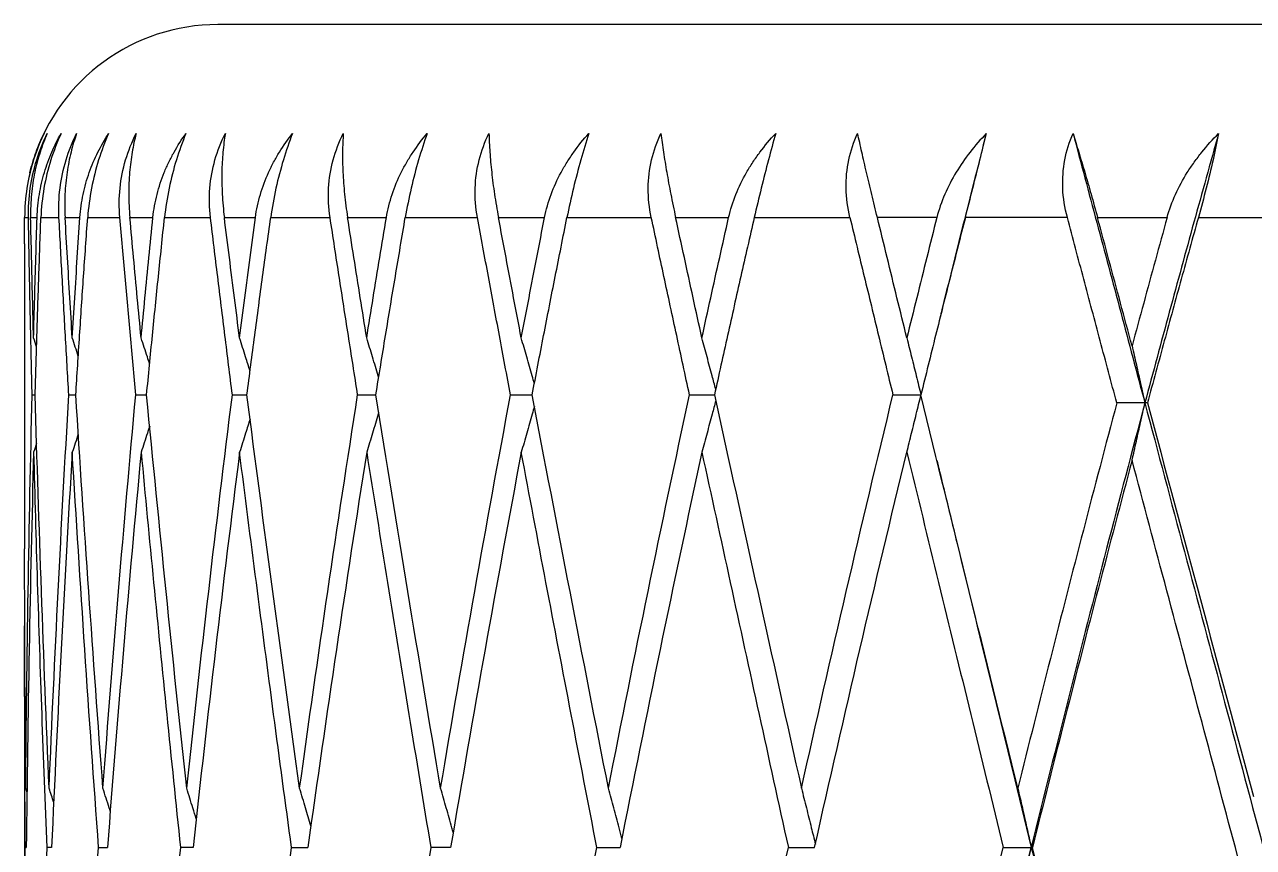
# Model space of a CAD drawing. Extents: x 1661 to 2451, y 0 to 579.
# Drawn here: x 2149.99 to 2156.35, y 466.5 to 470.76 of the extents above; entities that cross this region are included whole.
import ezdxf

# ---------------------------------------------------------------- set-up
doc = ezdxf.new("R2010")
doc.units = 0
doc.header["$LTSCALE"] = 10
doc.header["$MEASUREMENT"] = 0
doc.header["$PDMODE"] = 3
doc.header["$PDSIZE"] = -10
doc.layers.get('0').update_dxf_attribs({"linetype": 'CONTINUOUS'})
doc.layers.get('DEFPOINTS').update_dxf_attribs({"linetype": 'CONTINUOUS'})
doc.layers.add('2', color=7, linetype='CONTINUOUS', true_color=0xffffff)
doc.styles.add('Daelim Dimension', font='')
doc.styles.get('Daelim Dimension').set_extended_font_data('나눔고딕')
doc.dimstyles.new('DEFAULT', dxfattribs={"dimscale": 2, "dimtxt": 2, "dimasz": 2, "dimexe": 0, "dimexo": 2, "dimgap": 1, "dimtad": 1, "dimdec": 0, "dimzin": 9, "dimdsep": 46, "dimtxsty": 'Daelim Dimension', "dimcen": 0.5, "dimclrd": 5, "dimclre": 5, "dimclrt": 256, "dimadec": 1, "dimazin": 0, "dimtfac": 1, "dimtdec": 0, "dimtix": 1, "dimtmove": 0, "dimatfit": 3, "dimfxl": 1, "dimtolj": 1, "dimtzin": 1, "dimlwd": 9, "dimlwe": 9, "dimarcsym": 0})

# ---------------------------------------------------------------- blocks, each defined once
blk = doc.blocks.new('*D11')
at = {"color": 5, "lineweight": 9, "ltscale": 0.5, "transparency": 16777216}
for p, q in [((2146.9886, 470.7637), (1973.3175, 470.7637)), ((1975.3175, 466.7637), (1975.3175, 277.2806)), ((2140.6495, 273.2806), (1973.3175, 273.2806))]:
    blk.add_line(p, q, dxfattribs=at)
at = {"color": 5, "linetype": 'ByBlock', "lineweight": 9, "ltscale": 0.5, "transparency": 16777216}
for p, q in [((2212.6777, 377.2806), (2263.0505, 377.2806)), ((2263.0505, 373.2806), (2263.0505, 277.2806)), ((2212.6777, 273.2806), (2263.0505, 273.2806))]:
    blk.add_line(p, q, dxfattribs=at)
at = {"color": 5, "ltscale": 0.5, "transparency": 16777216}
for points in [[(1974.6508, 466.7637), (1975.9842, 466.7637), (1975.3175, 470.7637)], [(2262.3839, 373.2806), (2263.7172, 373.2806), (2263.0505, 377.2806)], [(1974.6508, 277.2806), (1975.9842, 277.2806), (1975.3175, 273.2806)], [(2262.3839, 277.2806), (2263.7172, 277.2806), (2263.0505, 273.2806)]]:
    blk.add_solid(points, dxfattribs=at)
at = {"layer": 'DEFPOINTS', "color": 0, "ltscale": 0.5, "transparency": 16777216}
for p in [(2150.9886, 470.7637), (2208.6777, 377.2806), (1975.3175, 273.2806), (2144.6495, 273.2806), (2208.6777, 273.2806), (2263.0505, 273.2806)]:
    blk.add_point(p, dxfattribs=at)
at = {"color": 7, "ltscale": 0.5, "transparency": 16777216, "insert": (1967.874, 372.0221), "char_height": 10, "attachment_point": 5, "rotation": 90, "style": 'Daelim Dimension'}
blk.add_mtext('\\A1;197', dxfattribs=at)
at = {"ltscale": 0.5, "transparency": 16777216, "insert": (2258.8874, 325.2806), "char_height": 4, "attachment_point": 5, "rotation": 90, "style": 'Daelim Dimension'}
blk.add_mtext('\\A1;104', dxfattribs=at)

msp = doc.modelspace()

# ---------------------------------------------------------------- linework, layer by layer
at = {"layer": '2', "color": 7, "linetype": 'Continuous', "lineweight": 18}
for p, q in [((2166.9886, 470.7637), (2150.9886, 470.7637)), ((2149.9886, 469.6281), (2149.9886, 468.0486)), ((2149.9886, 467.4466), (2149.9886, 465.5399)), ((2149.9918, 466.5012), (2149.9972, 466.5012))]:
    msp.add_line(p, q, dxfattribs=at)
at = {"layer": '2', "color": 7, "linetype": 'Continuous', "lineweight": 13}
for p, q in [((2149.9887, 469.7637), (2150.0083, 469.7637)), ((2150.0729, 469.7636), (2150.1664, 469.7636)), ((2150.3151, 469.7636), (2150.4817, 469.7636)), ((2150.7131, 469.7636), (2150.9513, 469.7636)), ((2151.2631, 469.7636), (2151.5706, 469.7636)), ((2151.96, 469.7636), (2152.334, 469.7636)), ((2155.389, 469.7637), (2154.8606, 469.7637)), ((2156.0673, 469.7637), (2156.6429, 469.7637))]:
    msp.add_line(p, q, dxfattribs=at)
at = {"layer": '2', "color": 7, "linetype": 'Continuous', "lineweight": 18}
msp.add_arc((2150.9886, 469.7637), 1, 90, 162.26842, dxfattribs=at)
at = {"layer": '2', "color": 7, "linetype": 'Continuous', "lineweight": 13}
for start_param, end_param in [(0.583052, 0.628207), (0.679743, 0.724898)]:
    msp.add_ellipse((2166.9886, 469.7637), major_axis=(-16.9999, 0), ratio=0.000001, start_param=start_param, end_param=end_param, dxfattribs=at)
at = {"layer": '2', "color": 7, "linetype": 'Continuous', "lineweight": 18}
for points, degree in [([(2150.089, 470.1996), (2150.0678, 470.1557), (2150.0313, 470.064), (2149.9969, 469.9171), (2149.9888, 469.8151), (2149.9887, 469.7637)], 3), ([(2150.0083, 469.7637), (2150.0074, 469.8151), (2150.014, 469.9172), (2150.0475, 470.064), (2150.0842, 470.1557), (2150.1057, 470.1996)], 3), ([(2150.1778, 470.1996), (2150.1573, 470.1557), (2150.1216, 470.064), (2150.0856, 469.9171), (2150.0748, 469.8151), (2150.0729, 469.7637)], 3), ([(2150.1664, 469.7637), (2150.1637, 469.8151), (2150.1675, 469.9172), (2150.199, 470.064), (2150.2359, 470.1557), (2150.2579, 470.1996)], 3), ([(2150.4236, 470.1996), (2150.4041, 470.1557), (2150.3694, 470.064), (2150.3322, 469.9171), (2150.3187, 469.8151), (2150.3151, 469.7637)], 3), ([(2150.4817, 469.7637), (2150.4773, 469.8151), (2150.4781, 469.9172), (2150.5074, 470.064), (2150.5441, 470.1557), (2150.5663, 470.1996)], 3), ([(2150.8242, 470.1996), (2150.8058, 470.1557), (2150.7724, 470.064), (2150.7345, 469.9171), (2150.7185, 469.8151), (2150.7131, 469.7637)], 3), ([(2150.9513, 469.7637), (2150.945, 469.8151), (2150.943, 469.9172), (2150.9697, 470.064), (2151.0059, 470.1557), (2151.0281, 470.1996)], 3), ([(2151.3758, 470.1996), (2151.3587, 470.1557), (2151.327, 470.064), (2151.2886, 469.9171), (2151.2702, 469.8151), (2151.2631, 469.7637)], 3), ([(2151.5706, 469.7637), (2151.5627, 469.8151), (2151.5578, 469.9172), (2151.5817, 470.064), (2151.617, 470.1557), (2151.6391, 470.1996)], 3), ([(2152.0733, 470.1996), (2152.0576, 470.1557), (2152.0279, 470.064), (2151.9893, 469.9171), (2151.9687, 469.8151), (2151.96, 469.7637)], 3), ([(2152.334, 469.7637), (2152.3245, 469.8151), (2152.3167, 469.9172), (2152.3376, 470.064), (2152.3717, 470.1557), (2152.3934, 470.1996)], 3), ([(2152.9101, 470.1996), (2152.896, 470.1557), (2152.8685, 470.064), (2152.8302, 469.9171), (2152.8076, 469.8151), (2152.7973, 469.7637)], 3), ([(2153.2342, 469.7637), (2153.2232, 469.8151), (2153.2127, 469.9172), (2153.2304, 470.064), (2153.263, 470.1557), (2153.2841, 470.1996)], 3), ([(2153.8784, 470.1996), (2153.866, 470.1557), (2153.841, 470.064), (2153.8033, 469.9171), (2153.779, 469.8151), (2153.7672, 469.7637)], 3), ([(2154.263, 469.7637), (2154.2506, 469.8151), (2154.2374, 469.9172), (2154.2517, 470.064), (2154.2825, 470.1557), (2154.3028, 470.1996)], 3), ([(2154.8606, 469.7637), (2154.8737, 469.8151), (2154.8997, 469.9171), (2154.9364, 470.064), (2154.9587, 470.1557), (2154.9692, 470.1996)], 3), ([(2155.389, 469.7637), (2155.3752, 469.8151), (2155.3596, 469.9172), (2155.3704, 470.064), (2155.3991, 470.1557), (2155.4185, 470.1996)], 3), ([(2155.4185, 470.1996), (2155.4592, 470.0469), (2155.541, 469.7398), (2155.6648, 469.2747), (2155.7484, 468.9611), (2155.7904, 468.8034)], 3), ([(2156.1722, 470.1996), (2156.1294, 470.047), (2156.044, 469.7402), (2155.9167, 469.2748), (2155.8324, 468.9611), (2155.7904, 468.8034)], 3), ([(2156.1722, 470.1996), (2156.1637, 470.1557), (2156.1443, 470.064), (2156.1089, 469.9171), (2156.0816, 469.8151), (2156.0673, 469.7637)], 3), ([(2149.9886, 469.6278), (2149.9886, 469.6732), (2149.9887, 469.7184), (2149.9887, 469.7637)], 3), ([(2150.0275, 468.8449), (2150.025, 468.9477), (2150.0202, 469.1528), (2150.0138, 469.4591), (2150.0101, 469.6623), (2150.0083, 469.7637)], 3), ([(2150.035, 469.1402), (2150.0331, 469.2098), (2150.0295, 469.3488), (2150.0245, 469.5566), (2150.0213, 469.6947), (2150.0198, 469.7637)], 3), ([(2150.035, 469.1402), (2150.0368, 469.2098), (2150.0406, 469.3488), (2150.0467, 469.5566), (2150.0509, 469.6947), (2150.0531, 469.7637)], 3), ([(2150.0431, 468.8449), (2150.0461, 468.9477), (2150.0522, 469.1528), (2150.0621, 469.4591), (2150.0692, 469.6623), (2150.0729, 469.7637)], 3), ([(2150.2175, 468.8449), (2150.2115, 468.9477), (2150.1997, 469.1528), (2150.1827, 469.4591), (2150.1718, 469.6623), (2150.1664, 469.7637)], 3), ([(2150.2352, 469.1402), (2150.231, 469.2098), (2150.2226, 469.3488), (2150.2103, 469.5566), (2150.2023, 469.6947), (2150.1984, 469.7637)], 3), ([(2150.2352, 469.1402), (2150.2395, 469.2098), (2150.2481, 469.3488), (2150.2613, 469.5566), (2150.2704, 469.6947), (2150.275, 469.7637)], 3), ([(2150.2535, 468.8449), (2150.26, 468.9477), (2150.2732, 469.1528), (2150.2937, 469.4591), (2150.3079, 469.6623), (2150.3151, 469.7637)], 3), ([(2150.5643, 468.8449), (2150.5548, 468.9477), (2150.536, 469.1528), (2150.5085, 469.4591), (2150.4906, 469.6623), (2150.4817, 469.7637)], 3), ([(2150.592, 469.1402), (2150.5853, 469.2098), (2150.5722, 469.3488), (2150.5528, 469.5566), (2150.5401, 469.6947), (2150.5338, 469.7637)], 3), ([(2150.592, 469.1402), (2150.5986, 469.2098), (2150.6119, 469.3488), (2150.6322, 469.5566), (2150.646, 469.6947), (2150.653, 469.7637)], 3), ([(2150.6203, 468.8449), (2150.6302, 468.9477), (2150.6503, 469.1528), (2150.6813, 469.4591), (2150.7024, 469.6623), (2150.7131, 469.7637)], 3), ([(2151.0645, 468.8449), (2151.0516, 468.9477), (2151.026, 469.1528), (2150.9883, 469.4591), (2150.9635, 469.6623), (2150.9513, 469.7637)], 3), ([(2151.1019, 469.1402), (2151.093, 469.2098), (2151.0752, 469.3488), (2151.0489, 469.5566), (2151.0316, 469.6947), (2151.023, 469.7637)], 3), ([(2151.1019, 469.1402), (2151.1108, 469.2098), (2151.1287, 469.3488), (2151.156, 469.5566), (2151.1744, 469.6947), (2151.1836, 469.7637)], 3), ([(2151.1399, 468.8449), (2151.1532, 468.9477), (2151.1801, 469.1528), (2151.2212, 469.4591), (2151.249, 469.6623), (2151.2631, 469.7637)], 3), ([(2151.7134, 468.8449), (2151.6973, 468.9477), (2151.6651, 469.1528), (2151.6175, 469.4591), (2151.5862, 469.6623), (2151.5706, 469.7637)], 3), ([(2151.7602, 469.1402), (2151.7491, 469.2098), (2151.7269, 469.3488), (2151.6939, 469.5566), (2151.6721, 469.6947), (2151.6613, 469.7637)], 3), ([(2151.7602, 469.1402), (2151.7714, 469.2098), (2151.7937, 469.3488), (2151.8276, 469.5566), (2151.8504, 469.6947), (2151.8619, 469.7637)], 3), ([(2151.8076, 468.8449), (2151.8242, 468.9477), (2151.8576, 469.1528), (2151.9084, 469.4591), (2151.9427, 469.6623), (2151.96, 469.7637)], 3), ([(2152.5051, 468.8449), (2152.4858, 468.9477), (2152.4474, 469.1528), (2152.3904, 469.4591), (2152.3527, 469.6623), (2152.334, 469.7637)], 3), ([(2152.5608, 469.1402), (2152.5476, 469.2098), (2152.5212, 469.3488), (2152.4818, 469.5566), (2152.4558, 469.6947), (2152.4428, 469.7637)], 3), ([(2152.5608, 469.1402), (2152.5741, 469.2098), (2152.6007, 469.3488), (2152.6409, 469.5566), (2152.6679, 469.6947), (2152.6815, 469.7637)], 3), ([(2152.6172, 468.8449), (2152.6368, 468.9477), (2152.6764, 469.1528), (2152.7365, 469.4591), (2152.7769, 469.6623), (2152.7973, 469.7637)], 3), ([(2153.432, 468.8449), (2153.4098, 468.9477), (2153.3655, 469.1528), (2153.2996, 469.4591), (2153.256, 469.6623), (2153.2342, 469.7637)], 3), ([(2153.4962, 469.1402), (2153.481, 469.2098), (2153.4506, 469.3488), (2153.4052, 469.5566), (2153.3751, 469.6947), (2153.3601, 469.7637)], 3), ([(2153.4962, 469.1402), (2153.5115, 469.2098), (2153.542, 469.3488), (2153.5882, 469.5566), (2153.6192, 469.6947), (2153.6347, 469.7637)], 3), ([(2153.7672, 469.7637), (2153.7439, 469.6623), (2153.6977, 469.4591), (2153.6289, 469.1528), (2153.5835, 468.9477), (2153.561, 468.8449)], 3), ([(2154.263, 469.7637), (2154.2875, 469.6623), (2154.3367, 469.4591), (2154.4109, 469.1528), (2154.4607, 468.9477), (2154.4856, 468.8449)], 3), ([(2154.5577, 469.1402), (2154.5406, 469.2098), (2154.5065, 469.3488), (2154.4555, 469.5566), (2154.4217, 469.6947), (2154.4048, 469.7637)], 3), ([(2154.7127, 469.7637), (2154.6953, 469.6947), (2154.6607, 469.5566), (2154.609, 469.3488), (2154.5747, 469.2098), (2154.5577, 469.1402)], 3), ([(2154.8606, 469.7637), (2154.8347, 469.6623), (2154.7831, 469.4591), (2154.7063, 469.1528), (2154.6555, 468.9477), (2154.6302, 468.8449)], 3), ([(2155.645, 468.8034), (2155.6163, 468.9109), (2155.5591, 469.1254), (2155.4738, 469.4454), (2155.4172, 469.6578), (2155.389, 469.7637)], 3), ([(2155.7241, 469.099), (2155.7041, 469.1732), (2155.6642, 469.3214), (2155.6045, 469.543), (2155.5649, 469.6902), (2155.5451, 469.7637)], 3), ([(2155.9054, 469.7637), (2155.8851, 469.6902), (2155.8446, 469.543), (2155.7842, 469.3214), (2155.7441, 469.1732), (2155.7241, 469.099)], 3), ([(2156.0673, 469.7637), (2156.0377, 469.6578), (2155.9787, 469.4454), (2155.8908, 469.1254), (2155.8327, 468.9109), (2155.8037, 468.8034)], 3), ([(2154.7417, 469.2976), (2154.7302, 469.2481)], 1), ([(2150.0508, 469.0937), (2150.0455, 469.1092), (2150.0402, 469.1247), (2150.035, 469.1402)], 3), ([(2150.2667, 469.0465), (2150.2562, 469.0778), (2150.2457, 469.109), (2150.2352, 469.1402)], 3), ([(2154.5577, 469.1402), (2154.5658, 469.1075), (2154.5822, 469.042), (2154.6066, 468.9436), (2154.6227, 468.8778), (2154.6308, 468.8449)], 3), ([(2155.7241, 469.099), (2155.7315, 469.0662), (2155.7463, 469.0007), (2155.7684, 468.9022), (2155.7831, 468.8364), (2155.7904, 468.8034)], 3), ([(2149.9942, 466.8074), (2150.0002, 467.4879), (2150.0111, 468.1671), (2150.0275, 468.8449)], 3), ([(2150.0275, 468.8449), (2150.0327, 468.8449), (2150.0379, 468.8449), (2150.0431, 468.8449)], 3), ([(2150.1154, 466.8074), (2150.0867, 467.4879), (2150.0625, 468.1671), (2150.0431, 468.8449)], 3), ([(2150.1154, 466.8074), (2150.144, 467.4879), (2150.1779, 468.1671), (2150.2175, 468.8449)], 3), ([(2150.2175, 468.8449), (2150.2295, 468.8449), (2150.2415, 468.8449), (2150.2535, 468.8449)], 3), ([(2150.3942, 466.8074), (2150.3432, 467.4879), (2150.2962, 468.1671), (2150.2535, 468.8449)], 3), ([(2150.3942, 466.8074), (2150.4452, 467.4879), (2150.5017, 468.1671), (2150.5643, 468.8449)], 3), ([(2150.828, 466.8074), (2150.7551, 467.4879), (2150.6857, 468.1671), (2150.6203, 468.8449)], 3), ([(2150.828, 466.8074), (2150.9009, 467.4879), (2150.9796, 468.1671), (2151.0645, 468.8449)], 3), ([(2151.4129, 466.8074), (2151.3187, 467.4879), (2151.2276, 468.1671), (2151.1399, 468.8449)], 3), ([(2151.4129, 466.8074), (2151.507, 467.4879), (2151.607, 468.1671), (2151.7134, 468.8449)], 3), ([(2152.1432, 466.8074), (2152.0287, 467.4879), (2151.9168, 468.1671), (2151.8076, 468.8449)], 3), ([(2152.1432, 466.8074), (2152.2577, 467.4879), (2152.3781, 468.1671), (2152.5051, 468.8449)], 3), ([(2153.0122, 466.8074), (2152.8785, 467.4879), (2152.7467, 468.1671), (2152.6172, 468.8449)], 3), ([(2153.0122, 466.8074), (2153.1459, 467.4879), (2153.2857, 468.1671), (2153.432, 468.8449)], 3), ([(2153.561, 468.8449), (2153.7097, 468.1671), (2153.86, 467.4879), (2154.0118, 466.8074)], 3), ([(2154.0118, 466.8074), (2154.1635, 467.4879), (2154.3213, 468.1671), (2154.4856, 468.8449)], 3), ([(2154.4856, 468.8449), (2154.5018, 468.8449), (2154.534, 468.8449), (2154.5824, 468.8449), (2154.6147, 468.8449), (2154.6308, 468.8449)], 3), ([(2154.5577, 468.5483), (2154.5659, 468.5813), (2154.5822, 468.6473), (2154.6066, 468.7461), (2154.6227, 468.812), (2154.6308, 468.8449)], 3), ([(2155.1326, 466.8074), (2154.9642, 467.4879), (2154.7967, 468.1671), (2154.6302, 468.8449)], 3), ([(2155.645, 468.8034), (2155.5868, 468.5849), (2155.4713, 468.1457), (2155.3005, 467.4804), (2155.1883, 467.0325), (2155.1326, 466.8074)], 3), ([(2155.7904, 468.8034), (2155.724, 468.5542), (2155.5919, 468.0513), (2155.3958, 467.2839), (2155.2666, 466.7635), (2155.2023, 466.5012)], 3), ([(2155.7904, 468.8034), (2155.7742, 468.8034), (2155.742, 468.8034), (2155.6935, 468.8034), (2155.6611, 468.8034), (2155.645, 468.8034)], 3), ([(2155.7241, 468.5066), (2155.7315, 468.5396), (2155.7463, 468.6057), (2155.7684, 468.7046), (2155.7831, 468.7705), (2155.7904, 468.8034)], 3), ([(2155.8037, 468.8034), (2155.8022, 468.8034), (2155.7992, 468.8034), (2155.7948, 468.8034), (2155.7919, 468.8034), (2155.7904, 468.8034)], 3), ([(2155.7904, 468.8034), (2155.8581, 468.5491), (2155.9947, 468.0363), (2156.2027, 467.2555), (2156.3439, 466.7253), (2156.4151, 466.458)], 3), ([(2155.8037, 468.8034), (2155.9863, 468.1251), (2156.1693, 467.4454), (2156.3526, 466.7644)], 3), ([(2150.2667, 468.6427), (2150.2562, 468.6112), (2150.2457, 468.5798), (2150.2352, 468.5483)], 3), ([(2150.035, 468.5483), (2150.0171, 467.8672), (2150.0046, 467.1848), (2149.9972, 466.5012)], 3), ([(2150.0509, 468.5954), (2150.0456, 468.5797), (2150.0403, 468.564), (2150.035, 468.5483)], 3), ([(2150.035, 468.5483), (2150.0408, 468.3242), (2150.0537, 467.8739), (2150.0764, 467.1915), (2150.0936, 466.732), (2150.1028, 466.5012)], 3), ([(2150.2352, 468.5483), (2150.194, 467.8672), (2150.1586, 467.1848), (2150.1285, 466.5012)], 3), ([(2150.3716, 466.5012), (2150.322, 467.1848), (2150.2764, 467.8672), (2150.2352, 468.5483)], 3), ([(2150.592, 468.5483), (2150.5279, 467.8672), (2150.4699, 467.1848), (2150.4174, 466.5012)], 3), ([(2150.592, 468.5483), (2150.613, 468.3242), (2150.6562, 467.8739), (2150.7241, 467.1915), (2150.7714, 466.732), (2150.7956, 466.5012)], 3), ([(2151.1019, 468.5483), (2151.0155, 467.8672), (2150.9354, 467.1848), (2150.8611, 466.5012)], 3), ([(2151.3709, 466.5012), (2151.3395, 466.732), (2151.2778, 467.1915), (2151.1881, 467.8739), (2151.1303, 468.3242), (2151.1019, 468.5483)], 3), ([(2151.7602, 468.5483), (2151.6524, 467.8672), (2151.551, 467.1848), (2151.4554, 466.5012)], 3), ([(2151.7602, 468.5483), (2151.7957, 468.3242), (2151.8676, 467.8739), (2151.9782, 467.1915), (2152.0538, 466.732), (2152.0921, 466.5012)], 3), ([(2152.5608, 468.5483), (2152.4325, 467.8672), (2152.3107, 467.1848), (2152.1949, 466.5012)], 3), ([(2152.9524, 466.5012), (2152.9076, 466.732), (2152.8189, 467.1915), (2152.6883, 467.8739), (2152.6031, 468.3242), (2152.5608, 468.5483)], 3), ([(2153.4962, 468.5483), (2153.3486, 467.8672), (2153.2076, 467.1848), (2153.0725, 466.5012)], 3), ([(2153.4962, 468.5483), (2153.5448, 468.3242), (2153.6427, 467.8739), (2153.7919, 467.1915), (2153.893, 466.732), (2153.9439, 466.5012)], 3), ([(2154.0802, 466.5012), (2154.2332, 467.1848), (2154.3921, 467.8672), (2154.5577, 468.5483)], 3), ([(2154.5577, 468.5483), (2154.6121, 468.3242), (2154.7217, 467.8739), (2154.8883, 467.1915), (2155.0007, 466.732), (2155.0572, 466.5012)], 3), ([(2154.7141, 468.5034), (2154.7258, 468.4538)], 1), ([(2155.7241, 468.5066), (2155.6656, 468.2871), (2155.5493, 467.8458), (2155.3774, 467.1773), (2155.2645, 466.7273), (2155.2084, 466.5012)], 3), ([(2156.2705, 466.458), (2156.2089, 466.689), (2156.0862, 467.1489), (2155.9041, 467.8317), (2155.7839, 468.2824), (2155.7241, 468.5066)], 3), ([(2149.9942, 466.8074), (2149.9905, 467.2216), (2149.9886, 467.6354), (2149.9886, 468.0486)], 3), ([(2150.0011, 466.7864), (2149.9988, 466.7934), (2149.9965, 466.8004), (2149.9942, 466.8074)], 3), ([(2150.1395, 466.7336), (2150.1315, 466.7582), (2150.1234, 466.7828), (2150.1154, 466.8074)], 3), ([(2155.1326, 466.8074), (2155.1404, 466.7735), (2155.156, 466.7056), (2155.1792, 466.6035), (2155.1946, 466.5353), (2155.2023, 466.5012)], 3), ([(2150.1028, 466.5012), (2150.0936, 466.269), (2150.0763, 465.8025), (2150.0537, 465.0958), (2150.0408, 464.6202), (2150.035, 464.3812)], 3), ([(2150.1285, 466.5012), (2150.12, 466.5012), (2150.1114, 466.5012), (2150.1028, 466.5012)], 3), ([(2150.2352, 464.3812), (2150.2487, 464.6202), (2150.2768, 465.0958), (2150.3222, 465.8025), (2150.3548, 466.269), (2150.3716, 466.5012)], 3), ([(2150.7956, 466.5012), (2150.7713, 466.269), (2150.7239, 465.8025), (2150.656, 465.0958), (2150.6129, 464.6202), (2150.592, 464.3812)], 3), ([(2151.1019, 464.3812), (2151.1302, 464.6202), (2151.1878, 465.0958), (2151.2775, 465.8025), (2151.3394, 466.269), (2151.3709, 466.5012)], 3), ([(2152.0921, 466.5012), (2152.0537, 466.269), (2151.9779, 465.8025), (2151.8672, 465.0958), (2151.7956, 464.6202), (2151.7602, 464.3812)], 3), ([(2152.5608, 464.3812), (2152.6029, 464.6202), (2152.6879, 465.0958), (2152.8185, 465.8025), (2152.9074, 466.269), (2152.9524, 466.5012)], 3), ([(2153.4962, 464.3812), (2153.5446, 464.6202), (2153.6422, 465.0958), (2153.7914, 465.8025), (2153.8928, 466.269), (2153.9439, 466.5012)], 3), ([(2154.5577, 464.3812), (2154.6119, 464.6202), (2154.7211, 465.0958), (2154.8877, 465.8025), (2155.0004, 466.269), (2155.0572, 466.5012)], 3), ([(2155.0572, 466.5012), (2155.0734, 466.5012), (2155.1056, 466.5012), (2155.154, 466.5012), (2155.1862, 466.5012), (2155.2023, 466.5012)], 3), ([(2155.1326, 466.1937), (2155.1404, 466.2279), (2155.156, 466.2963), (2155.1792, 466.3988), (2155.1946, 466.4671), (2155.2023, 466.5012)], 3), ([(2155.2084, 466.5012), (2155.2077, 466.5012), (2155.2064, 466.5012), (2155.2043, 466.5012), (2155.203, 466.5012), (2155.2023, 466.5012)], 3), ([(2155.2023, 466.5012), (2155.2671, 466.2367), (2155.3978, 465.7036), (2155.5972, 464.8925), (2155.7329, 464.342), (2155.8014, 464.0645)], 3), ([(2155.7352, 464.3812), (2155.6756, 464.6202), (2155.5572, 465.0958), (2155.3816, 465.8025), (2155.2659, 466.269), (2155.2084, 466.5012)], 3)]:
    msp.add_open_spline(points, degree=degree, dxfattribs=at)
for points, knots in [([(2150.0154, 469.9931), (2150.0157, 469.9944), (2150.016, 469.9957), (2150.0207, 470.0153), (2150.0255, 470.0333), (2150.0361, 470.0685), (2150.0418, 470.0857), (2150.06, 470.1363), (2150.0738, 470.1686), (2150.089, 470.1996)], [0, 0, 0, 0, 0.01732, 0.01732, 0.26299, 0.26299, 0.50866, 0.50866, 1, 1, 1, 1]), ([(2150.1057, 470.1996), (2150.0919, 470.1685), (2150.0796, 470.1363), (2150.0579, 470.0693), (2150.0486, 470.0346), (2150.0336, 469.9622), (2150.0278, 469.9245), (2150.0204, 469.8457), (2150.0189, 469.8052), (2150.0198, 469.7637)], [0, 0, 0, 0, 0.25, 0.25, 0.5, 0.5, 0.75, 0.75, 1, 1, 1, 1]), ([(2150.0531, 469.7637), (2150.0544, 469.8051), (2150.0585, 469.8452), (2150.0713, 469.9228), (2150.0801, 469.9605), (2150.0963, 470.0153), (2150.1023, 470.0333), (2150.1151, 470.0685), (2150.122, 470.0857), (2150.1438, 470.1363), (2150.16, 470.1686), (2150.1778, 470.1996)], [0, 0, 0, 0, 0.25, 0.25, 0.5, 0.5, 0.625, 0.625, 0.75, 0.75, 1, 1, 1, 1]), ([(2150.2579, 470.1996), (2150.2468, 470.1685), (2150.2371, 470.1363), (2150.2205, 470.0693), (2150.2136, 470.0346), (2150.2031, 469.9622), (2150.1994, 469.9245), (2150.1958, 469.8457), (2150.196, 469.8052), (2150.1984, 469.7637)], [0, 0, 0, 0, 0.25, 0.25, 0.5, 0.5, 0.75, 0.75, 1, 1, 1, 1]), ([(2150.275, 469.7637), (2150.2777, 469.8051), (2150.2834, 469.8452), (2150.2998, 469.9228), (2150.3105, 469.9605), (2150.3298, 470.0153), (2150.3368, 470.0333), (2150.3518, 470.0685), (2150.3597, 470.0857), (2150.3849, 470.1363), (2150.4035, 470.1686), (2150.4236, 470.1996)], [0, 0, 0, 0, 0.25, 0.25, 0.5, 0.5, 0.625, 0.625, 0.75, 0.75, 1, 1, 1, 1]), ([(2150.5663, 470.1996), (2150.5581, 470.1685), (2150.5511, 470.1363), (2150.5397, 470.0693), (2150.5353, 470.0346), (2150.5294, 469.9622), (2150.5278, 469.9245), (2150.5281, 469.8457), (2150.53, 469.8052), (2150.5338, 469.7637)], [0, 0, 0, 0, 0.25, 0.25, 0.5, 0.5, 0.75, 0.75, 1, 1, 1, 1]), ([(2150.653, 469.7637), (2150.6572, 469.8051), (2150.6644, 469.8452), (2150.6842, 469.9228), (2150.6967, 469.9605), (2150.7189, 470.0153), (2150.7269, 470.0333), (2150.7439, 470.0685), (2150.7528, 470.0857), (2150.7812, 470.1363), (2150.8019, 470.1686), (2150.8242, 470.1996)], [0, 0, 0, 0, 0.25, 0.25, 0.5, 0.5, 0.625, 0.625, 0.75, 0.75, 1, 1, 1, 1]), ([(2151.0281, 470.1996), (2151.0229, 470.1685), (2151.0187, 470.1363), (2151.0126, 470.0693), (2151.0107, 470.0346), (2151.0094, 469.9622), (2151.01, 469.9245), (2151.0142, 469.8457), (2151.0178, 469.8052), (2151.023, 469.7637)], [0, 0, 0, 0, 0.25, 0.25, 0.5, 0.5, 0.75, 0.75, 1, 1, 1, 1]), ([(2151.1836, 469.7637), (2151.1892, 469.8051), (2151.1979, 469.8452), (2151.2209, 469.9228), (2151.2351, 469.9605), (2151.26, 470.0153), (2151.2689, 470.0333), (2151.2877, 470.0685), (2151.2976, 470.0857), (2151.3288, 470.1363), (2151.3515, 470.1686), (2151.3758, 470.1996)], [0, 0, 0, 0, 0.25, 0.25, 0.5, 0.5, 0.625, 0.625, 0.75, 0.75, 1, 1, 1, 1]), ([(2151.6391, 470.1996), (2151.6368, 470.1685), (2151.6355, 470.1363), (2151.6348, 470.0693), (2151.6354, 470.0346), (2151.6387, 469.9622), (2151.6415, 469.9245), (2151.6495, 469.8457), (2151.6547, 469.8052), (2151.6613, 469.7637)], [0, 0, 0, 0, 0.25, 0.25, 0.5, 0.5, 0.75, 0.75, 1, 1, 1, 1]), ([(2151.8619, 469.7637), (2151.8688, 469.8051), (2151.879, 469.8452), (2151.9049, 469.9228), (2151.9206, 469.9605), (2151.948, 470.0153), (2151.9577, 470.0333), (2151.9782, 470.0685), (2151.989, 470.0857), (2152.0227, 470.1363), (2152.0471, 470.1686), (2152.0733, 470.1996)], [0, 0, 0, 0, 0.25, 0.25, 0.5, 0.5, 0.625, 0.625, 0.75, 0.75, 1, 1, 1, 1]), ([(2152.3934, 470.1996), (2152.3942, 470.1685), (2152.3957, 470.1363), (2152.4004, 470.0693), (2152.4035, 470.0346), (2152.4115, 469.9622), (2152.4163, 469.9245), (2152.4281, 469.8457), (2152.4349, 469.8052), (2152.4428, 469.7637)], [0, 0, 0, 0, 0.25, 0.25, 0.5, 0.5, 0.75, 0.75, 1, 1, 1, 1]), ([(2152.6815, 469.7637), (2152.6896, 469.8051), (2152.7011, 469.8452), (2152.7298, 469.9228), (2152.747, 469.9605), (2152.7765, 470.0153), (2152.787, 470.0333), (2152.809, 470.0685), (2152.8205, 470.0857), (2152.8565, 470.1363), (2152.8824, 470.1686), (2152.9101, 470.1996)], [0, 0, 0, 0, 0.25, 0.25, 0.5, 0.5, 0.625, 0.625, 0.75, 0.75, 1, 1, 1, 1]), ([(2153.2841, 470.1996), (2153.2879, 470.1685), (2153.2923, 470.1363), (2153.3022, 470.0693), (2153.3078, 470.0346), (2153.3204, 469.9622), (2153.3273, 469.9245), (2153.3427, 469.8457), (2153.3511, 469.8052), (2153.3601, 469.7637)], [0, 0, 0, 0, 0.25, 0.25, 0.5, 0.5, 0.75, 0.75, 1, 1, 1, 1]), ([(2153.6347, 469.7637), (2153.644, 469.8051), (2153.6568, 469.8452), (2153.6879, 469.9228), (2153.7063, 469.9605), (2153.7378, 470.0153), (2153.7489, 470.0333), (2153.7722, 470.0685), (2153.7844, 470.0857), (2153.8223, 470.1363), (2153.8495, 470.1686), (2153.8784, 470.1996)], [0, 0, 0, 0, 0.25, 0.25, 0.5, 0.5, 0.625, 0.625, 0.75, 0.75, 1, 1, 1, 1]), ([(2154.4048, 469.7637), (2154.3947, 469.8051), (2154.385, 469.8452), (2154.3663, 469.9228), (2154.3574, 469.9605), (2154.3445, 470.0153), (2154.3403, 470.0333), (2154.3322, 470.0685), (2154.3283, 470.0857), (2154.3168, 470.1363), (2154.3096, 470.1686), (2154.3028, 470.1996)], [0, 0, 0, 0, 0.25, 0.25, 0.5, 0.5, 0.625, 0.625, 0.75, 0.75, 1, 1, 1, 1]), ([(2154.9692, 470.1996), (2154.9392, 470.1685), (2154.9111, 470.1363), (2154.8588, 470.0693), (2154.8346, 470.0346), (2154.7908, 469.9622), (2154.7711, 469.9245), (2154.7371, 469.8457), (2154.7232, 469.8052), (2154.7127, 469.7637)], [0, 0, 0, 0, 0.25, 0.25, 0.5, 0.5, 0.75, 0.75, 1, 1, 1, 1]), ([(2154.9692, 470.1996), (2154.9311, 470.0515), (2154.8553, 469.7537), (2154.7798, 469.4513), (2154.742, 469.2986), (2154.7417, 469.2973)], [0, 0, 0, 0, 0.497791, 0.995582, 1, 1, 1, 1]), ([(2155.4185, 470.1996), (2155.4281, 470.1685), (2155.438, 470.1363), (2155.4582, 470.0693), (2155.4686, 470.0346), (2155.4897, 469.9622), (2155.5006, 469.9245), (2155.5228, 469.8457), (2155.5339, 469.8052), (2155.5451, 469.7637)], [0, 0, 0, 0, 0.25, 0.25, 0.5, 0.5, 0.75, 0.75, 1, 1, 1, 1]), ([(2155.9054, 469.7637), (2155.9168, 469.8051), (2155.9316, 469.8452), (2155.9668, 469.9228), (2155.9872, 469.9605), (2156.0216, 470.0153), (2156.0337, 470.0333), (2156.0589, 470.0685), (2156.072, 470.0857), (2156.1126, 470.1363), (2156.1416, 470.1686), (2156.1722, 470.1996)], [0, 0, 0, 0, 0.25, 0.25, 0.5, 0.5, 0.625, 0.625, 0.75, 0.75, 1, 1, 1, 1]), ([(2150.6362, 469.0055), (2150.6322, 469.0177), (2150.6175, 469.0626), (2150.6027, 469.1075), (2150.592, 469.1402)], [0, 0, 0, 0, 0.270281, 1, 1, 1, 1]), ([(2151.1563, 468.9689), (2151.1486, 468.9933), (2151.1305, 469.0504), (2151.1123, 469.1075), (2151.1019, 469.1402)], [0, 0, 0, 0, 0.426138, 1, 1, 1, 1]), ([(2151.8225, 468.9355), (2151.8217, 468.9382), (2151.811, 468.9737), (2151.7903, 469.042), (2151.7703, 469.1075), (2151.7602, 469.1402)], [0, 0, 0, 0, 0.039148, 0.519574, 1, 1, 1, 1]), ([(2152.6288, 468.9044), (2152.625, 468.9174), (2152.6119, 468.9633), (2152.5893, 469.042), (2152.5703, 469.1075), (2152.5608, 469.1402)], [0, 0, 0, 0, 0.165624, 0.582812, 1, 1, 1, 1]), ([(2153.5676, 468.8748), (2153.5615, 468.8977), (2153.5466, 468.9535), (2153.5228, 469.042), (2153.5051, 469.1075), (2153.4962, 469.1402)], [0, 0, 0, 0, 0.258294, 0.629147, 1, 1, 1, 1]), ([(2150.5643, 468.8449), (2150.5781, 468.8449), (2150.5968, 468.8449), (2150.6154, 468.8449), (2150.6203, 468.8449)], [0, 0, 0, 0, 0.739711, 1, 1, 1, 1]), ([(2151.0645, 468.8449), (2151.079, 468.8449), (2151.1042, 468.8449), (2151.1294, 468.8449), (2151.14, 468.8449)], [0, 0, 0, 0, 0.578011, 1, 1, 1, 1]), ([(2151.7134, 468.8449), (2151.7286, 468.8449), (2151.7589, 468.8449), (2151.7903, 468.8449), (2151.8066, 468.8449), (2151.8076, 468.8449)], [0, 0, 0, 0, 0.482707, 0.965414, 1, 1, 1, 1]), ([(2152.5051, 468.8449), (2152.5207, 468.8449), (2152.552, 468.8449), (2152.5894, 468.8449), (2152.6111, 468.8449), (2152.6172, 468.8449)], [0, 0, 0, 0, 0.418258, 0.836516, 1, 1, 1, 1]), ([(2153.432, 468.8449), (2153.448, 468.8449), (2153.4799, 468.8449), (2153.5229, 468.8449), (2153.5499, 468.8449), (2153.561, 468.8449)], [0, 0, 0, 0, 0.371267, 0.742534, 1, 1, 1, 1]), ([(2153.5676, 468.8147), (2153.5615, 468.7919), (2153.5466, 468.7361), (2153.5228, 468.6473), (2153.5051, 468.5813), (2153.4962, 468.5483)], [0, 0, 0, 0, 0.257842, 0.628921, 1, 1, 1, 1]), ([(2151.8224, 468.7538), (2151.8217, 468.7513), (2151.811, 468.7157), (2151.7903, 468.6473), (2151.7703, 468.5813), (2151.7602, 468.5483)], [0, 0, 0, 0, 0.037609, 0.518805, 1, 1, 1, 1]), ([(2152.6287, 468.785), (2152.625, 468.7721), (2152.6119, 468.7262), (2152.5893, 468.6473), (2152.5703, 468.5813), (2152.5608, 468.5483)], [0, 0, 0, 0, 0.16461, 0.582305, 1, 1, 1, 1]), ([(2150.6362, 468.6837), (2150.6322, 468.6716), (2150.6175, 468.6264), (2150.6028, 468.5813), (2150.592, 468.5483)], [0, 0, 0, 0, 0.269434, 1, 1, 1, 1]), ([(2151.1563, 468.7204), (2151.1486, 468.696), (2151.1305, 468.6387), (2151.1124, 468.5813), (2151.1019, 468.5483)], [0, 0, 0, 0, 0.425164, 1, 1, 1, 1]), ([(2154.7257, 468.4544), (2154.7562, 468.3289), (2154.8495, 467.9456), (2155.0074, 467.2981), (2155.1369, 466.7683), (2155.2023, 466.5012)], [0, 0, 0, 0, 0.196757, 0.598378, 1, 1, 1, 1]), ([(2149.9918, 466.5012), (2149.9903, 466.732), (2149.9885, 467.1598), (2149.9886, 467.5835), (2149.989, 467.7788)], [0, 0, 0, 0, 0.537133, 1, 1, 1, 1]), ([(2150.4324, 466.6884), (2150.4305, 466.6941), (2150.4178, 466.7338), (2150.4051, 466.7735), (2150.3942, 466.8074)], [0, 0, 0, 0, 0.144027, 1, 1, 1, 1]), ([(2150.8776, 466.6485), (2150.8717, 466.6675), (2150.8552, 466.7206), (2150.8387, 466.7735), (2150.828, 466.8074)], [0, 0, 0, 0, 0.358551, 1, 1, 1, 1]), ([(2151.4714, 466.6125), (2151.4621, 466.6435), (2151.4427, 466.7086), (2151.4231, 466.7735), (2151.4129, 466.8074)], [0, 0, 0, 0, 0.476919, 1, 1, 1, 1]), ([(2152.2084, 466.5793), (2152.2061, 466.5873), (2152.1942, 466.6295), (2152.1725, 466.7056), (2152.153, 466.7735), (2152.1432, 466.8074)], [0, 0, 0, 0, 0.105857, 0.552929, 1, 1, 1, 1]), ([(2153.082, 466.548), (2153.077, 466.5665), (2153.063, 466.6191), (2153.0398, 466.7056), (2153.0214, 466.7735), (2153.0122, 466.8074)], [0, 0, 0, 0, 0.213432, 0.606716, 1, 1, 1, 1]), ([(2154.0118, 466.8074), (2154.0203, 466.7735), (2154.0374, 466.7056), (2154.0614, 466.6091), (2154.0769, 466.5465), (2154.084, 466.518)], [0, 0, 0, 0, 0.352594, 0.705187, 1, 1, 1, 1]), ([(2149.9888, 465.3467), (2149.9886, 465.4987), (2149.9887, 465.8854), (2149.9903, 466.269), (2149.9918, 466.5012)], [0, 0, 0, 0, 0.391918, 1, 1, 1, 1]), ([(2150.3716, 466.5012), (2150.385, 466.5012), (2150.4002, 466.5012), (2150.4155, 466.5012), (2150.4174, 466.5012)], [0, 0, 0, 0, 0.874984, 1, 1, 1, 1]), ([(2150.8611, 466.5012), (2150.8534, 466.5012), (2150.8316, 466.5012), (2150.8098, 466.5012), (2150.7956, 466.5012)], [0, 0, 0, 0, 0.350805, 1, 1, 1, 1]), ([(2151.3709, 466.5012), (2151.3857, 466.5012), (2151.4139, 466.5012), (2151.4421, 466.5012), (2151.4554, 466.5012)], [0, 0, 0, 0, 0.527009, 1, 1, 1, 1]), ([(2152.1949, 466.5012), (2152.1914, 466.5012), (2152.1725, 466.5012), (2152.1383, 466.5012), (2152.1075, 466.5012), (2152.0921, 466.5012)], [0, 0, 0, 0, 0.101865, 0.550933, 1, 1, 1, 1]), ([(2152.9524, 466.5012), (2152.9682, 466.5012), (2152.9998, 466.5012), (2153.0398, 466.5012), (2153.064, 466.5012), (2153.0725, 466.5012)], [0, 0, 0, 0, 0.394193, 0.788387, 1, 1, 1, 1]), ([(2153.9439, 466.5012), (2153.9599, 466.5012), (2153.992, 466.5012), (2154.0374, 466.5012), (2154.0668, 466.5012), (2154.0802, 466.5012)], [0, 0, 0, 0, 0.352808, 0.705617, 1, 1, 1, 1]), ([(2154.7465, 464.5753), (2154.7706, 464.6805), (2154.8577, 465.0593), (2155.0091, 465.7048), (2155.1377, 466.2372), (2155.2023, 466.5012)], [0, 0, 0, 0, 0.160815, 0.580408, 1, 1, 1, 1])]:
    msp.add_open_spline(points, degree=3, knots=knots, dxfattribs=at)
at = {"layer": '2', "color": 7, "linetype": 'Continuous', "lineweight": 13}
for points, weights in [([(2150.0198, 469.7637), (2150.0335, 469.7637), (2150.0531, 469.7637)], [1, 0.999911891424, 1]), ([(2150.1984, 469.7637), (2150.2337, 469.7637), (2150.275, 469.7637)], [1, 0.999911891415, 1]), ([(2150.5338, 469.7637), (2150.5905, 469.7637), (2150.653, 469.7637)], [1, 0.999911891432, 1]), ([(2151.023, 469.7637), (2151.1005, 469.7637), (2151.1836, 469.7637)], [1, 0.999911891412, 1]), ([(2151.6613, 469.7637), (2151.7589, 469.7637), (2151.8619, 469.7637)], [1, 0.999911891433, 1]), ([(2152.4428, 469.7637), (2152.5596, 469.7637), (2152.6815, 469.7637)], [1, 0.999911891417, 1]), ([(2153.3601, 469.7637), (2153.495, 469.7637), (2153.6347, 469.7637)], [1, 0.999911891438, 1]), ([(2154.7127, 469.7637), (2154.5566, 469.7637), (2154.4048, 469.7637)], [1, 0.999911891415, 1]), ([(2155.5451, 469.7637), (2155.723, 469.7637), (2155.9054, 469.7637)], [1, 0.999899926244, 1])]:
    msp.add_rational_spline(points, weights, degree=2, dxfattribs=at)

# ---------------------------------------------------------------- dimensions: what is measured, and where the dimension line sits
at = {"color": 5, "ltscale": 0.5}
dim = msp.add_linear_dim(base=(1975.3175, 273.2806), p1=(2150.9886, 470.7637), p2=(2144.6495, 273.2806), angle=90, dimstyle='DEFAULT', override={"dimtxt": 5, "dimexe": 1, "dimclrt": 7}, dxfattribs=at)
dim.commit()
dim.dimension.update_dxf_attribs({"geometry": '*D11', "text_midpoint": (1967.874, 372.0221)})

doc.saveas('drawing.dxf')
